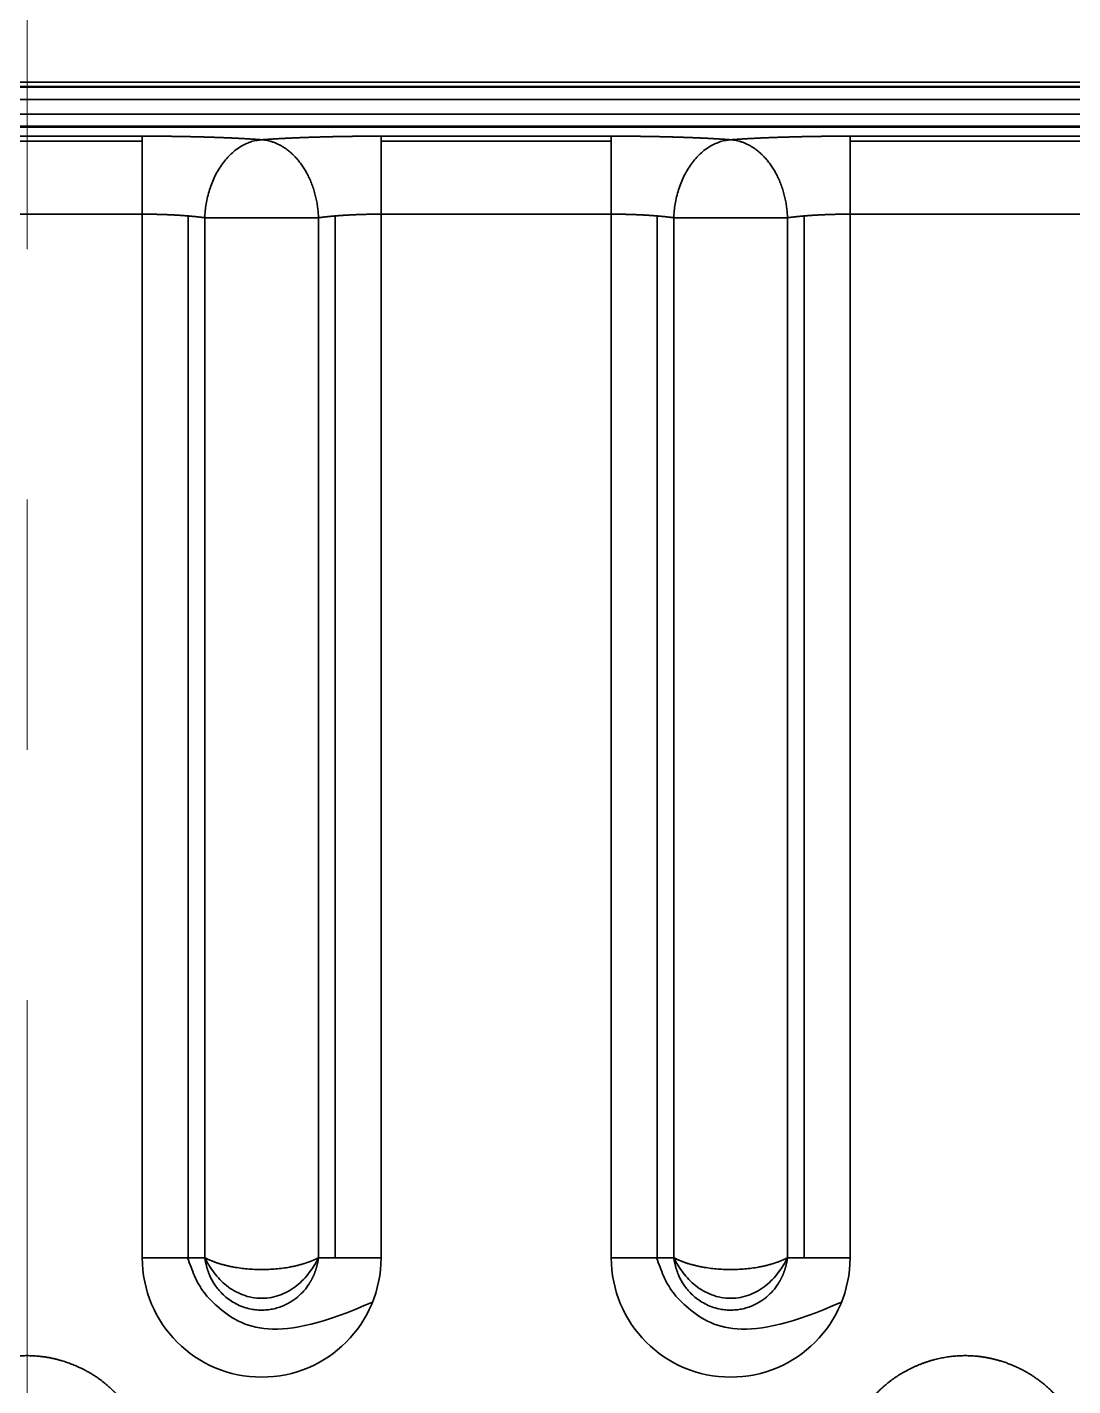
# Model space of a CAD drawing. Header units: millimetres. Extents: x -467 to 269, y 332 to 784.
# Drawn here: x -231.7 to -191.4, y 497.5 to 549.9 of the extents above; entities that cross this region are included whole.
import ezdxf

# ---------------------------------------------------------------- set-up
doc = ezdxf.new("R2010")
doc.units = ezdxf.units.MM
doc.linetypes.add('CENTER', pattern=[50.8, 31.75, -6.35, 6.35, -6.35])
doc.layers.add('1', color=7, linetype='Continuous', true_color=0xffffff)
doc.layers.add('10', color=7, linetype='Continuous', true_color=0xffffff)

msp = doc.modelspace()

# ---------------------------------------------------------------- linework, layer by layer
at = {"layer": '1', "color": 1, "linetype": 'CENTER', "lineweight": 18, "ltscale": 1.52}
msp.add_line((-231.737, 386.87), (-231.737, 766.87), dxfattribs=at)
at = {"layer": '10', "color": 7, "linetype": 'Continuous', "lineweight": 35}
for p, q in [((-306.107, 547.743), (-157.367, 547.743)), ((-157.367, 547.569), (-306.107, 547.569)), ((-157.367, 547.544), (-306.107, 547.544)), ((-306.107, 547.067), (-157.367, 547.067)), ((-157.367, 546.505), (-306.107, 546.505)), ((-306.107, 546.037), (-157.367, 546.037)), ((-306.107, 546.004), (-157.367, 546.004)), ((-227.298, 545.656), (-236.176, 545.656)), ((-236.176, 545.46), (-227.298, 545.46)), ((-209.208, 545.656), (-218.086, 545.656)), ((-218.086, 545.46), (-209.208, 545.46)), ((-191.118, 545.656), (-199.996, 545.656)), ((-199.996, 545.46), (-191.118, 545.46)), ((-227.298, 542.649), (-236.176, 542.649)), ((-227.298, 542.649), (-227.298, 502.413)), ((-225.527, 502.413), (-225.527, 542.58)), ((-224.885, 502.413), (-224.885, 542.51)), ((-220.499, 542.51), (-224.885, 542.51)), ((-220.499, 502.413), (-220.499, 542.51)), ((-219.858, 542.58), (-219.858, 502.413)), ((-218.086, 502.413), (-218.086, 542.649)), ((-209.208, 542.649), (-218.086, 542.649)), ((-209.208, 542.649), (-209.208, 502.413)), ((-207.437, 502.413), (-207.437, 542.58)), ((-206.795, 502.413), (-206.795, 542.51)), ((-202.409, 542.51), (-206.795, 542.51)), ((-202.409, 502.413), (-202.409, 542.51)), ((-201.768, 542.58), (-201.768, 502.413)), ((-199.996, 502.413), (-199.996, 542.649)), ((-191.118, 542.649), (-199.996, 542.649)), ((-227.298, 502.413), (-224.885, 502.413)), ((-218.086, 502.413), (-220.499, 502.413)), ((-209.208, 502.413), (-206.795, 502.413)), ((-199.996, 502.413), (-202.409, 502.413))]:
    msp.add_line(p, q, dxfattribs=at)
for centre in [(-222.692, 502.413), (-204.602, 502.413)]:
    msp.add_arc(centre, 4.606, 180, 360, dxfattribs=at)
for points, degree, knots in [([(-222.692, 545.518), (-222.703, 545.518), (-222.724, 545.52), (-222.755, 545.522), (-222.787, 545.524), (-222.819, 545.527), (-222.852, 545.529), (-222.884, 545.531), (-222.917, 545.533), (-222.95, 545.536), (-222.983, 545.538), (-223.016, 545.54), (-223.05, 545.542), (-223.084, 545.544), (-223.117, 545.546), (-223.151, 545.548), (-223.186, 545.55), (-223.22, 545.552), (-223.255, 545.554), (-223.289, 545.556), (-223.324, 545.558), (-223.36, 545.56), (-223.395, 545.562), (-223.43, 545.564), (-223.466, 545.566), (-223.502, 545.568), (-223.537, 545.57), (-223.574, 545.572), (-223.61, 545.574), (-223.646, 545.575), (-223.683, 545.577), (-223.719, 545.579), (-223.756, 545.581), (-223.793, 545.582), (-223.83, 545.584), (-223.867, 545.586), (-223.905, 545.588), (-223.942, 545.589), (-223.98, 545.591), (-224.018, 545.592), (-224.056, 545.594), (-224.094, 545.596), (-224.132, 545.597), (-224.17, 545.599), (-224.208, 545.6), (-224.247, 545.602), (-224.285, 545.603), (-224.324, 545.605), (-224.363, 545.606), (-224.402, 545.607), (-224.441, 545.609), (-224.48, 545.61), (-224.519, 545.612), (-224.558, 545.613), (-224.598, 545.614), (-224.637, 545.616), (-224.677, 545.617), (-224.716, 545.618), (-224.756, 545.619), (-224.796, 545.62), (-224.836, 545.622), (-224.876, 545.623), (-224.916, 545.624), (-224.956, 545.625), (-224.996, 545.626), (-225.037, 545.627), (-225.077, 545.628), (-225.117, 545.629), (-225.158, 545.63), (-225.198, 545.631), (-225.239, 545.632), (-225.28, 545.633), (-225.32, 545.634), (-225.361, 545.635), (-225.402, 545.636), (-225.443, 545.637), (-225.484, 545.638), (-225.524, 545.639), (-225.565, 545.64), (-225.606, 545.64), (-225.648, 545.641), (-225.689, 545.642), (-225.73, 545.643), (-225.771, 545.644), (-225.812, 545.644), (-225.853, 545.645), (-225.895, 545.646), (-225.936, 545.646), (-225.977, 545.647), (-226.018, 545.647), (-226.06, 545.648), (-226.101, 545.649), (-226.142, 545.649), (-226.184, 545.65), (-226.225, 545.65), (-226.266, 545.651), (-226.308, 545.651), (-226.349, 545.652), (-226.391, 545.652), (-226.432, 545.652), (-226.473, 545.653), (-226.515, 545.653), (-226.556, 545.654), (-226.598, 545.654), (-226.639, 545.654), (-226.68, 545.654), (-226.722, 545.655), (-226.763, 545.655), (-226.804, 545.655), (-226.846, 545.655), (-226.887, 545.656), (-226.928, 545.656), (-226.969, 545.656), (-227.011, 545.656), (-227.052, 545.656), (-227.093, 545.656), (-227.134, 545.656), (-227.175, 545.656), (-227.216, 545.656), (-227.257, 545.656), (-227.285, 545.656), (-227.298, 545.656)], 3, [0, 0, 0, 0, 0.008875, 0.017742, 0.026601, 0.035453, 0.044296, 0.053131, 0.061958, 0.070777, 0.079588, 0.088391, 0.097185, 0.105972, 0.114751, 0.123521, 0.132284, 0.141038, 0.149785, 0.158523, 0.167253, 0.175976, 0.18469, 0.193396, 0.202094, 0.210784, 0.219466, 0.22814, 0.236806, 0.245464, 0.254115, 0.262757, 0.271391, 0.280017, 0.288636, 0.297246, 0.305848, 0.314443, 0.323029, 0.331607, 0.340178, 0.34874, 0.357294, 0.365841, 0.374379, 0.382909, 0.391431, 0.399945, 0.408451, 0.416949, 0.425439, 0.433921, 0.442395, 0.45086, 0.459318, 0.467767, 0.476209, 0.484642, 0.493067, 0.501484, 0.509893, 0.518294, 0.526687, 0.535072, 0.543448, 0.551817, 0.560178, 0.56853, 0.576875, 0.585212, 0.59354, 0.601861, 0.610173, 0.618478, 0.626775, 0.635064, 0.643345, 0.651618, 0.659883, 0.66814, 0.676389, 0.68463, 0.692864, 0.70109, 0.709307, 0.717517, 0.72572, 0.733914, 0.7421, 0.750279, 0.75845, 0.766613, 0.774768, 0.782916, 0.791056, 0.799188, 0.807312, 0.815429, 0.823538, 0.831639, 0.839732, 0.847818, 0.855897, 0.863968, 0.872031, 0.880086, 0.888135, 0.896175, 0.904208, 0.912234, 0.920252, 0.928262, 0.936264, 0.944259, 0.952246, 0.960225, 0.968196, 0.976159, 0.984114, 0.992061, 1, 1, 1, 1]), ([(-224.885, 542.51), (-224.882, 542.596), (-224.877, 542.685), (-224.859, 542.863), (-224.847, 542.953), (-224.817, 543.134), (-224.799, 543.225), (-224.755, 543.408), (-224.731, 543.499), (-224.674, 543.679), (-224.642, 543.768), (-224.572, 543.944), (-224.534, 544.03), (-224.451, 544.199), (-224.406, 544.28), (-224.311, 544.439), (-224.26, 544.515), (-224.154, 544.66), (-224.099, 544.729), (-223.983, 544.86), (-223.924, 544.921), (-223.801, 545.035), (-223.738, 545.088), (-223.61, 545.184), (-223.545, 545.227), (-223.413, 545.305), (-223.347, 545.339), (-223.214, 545.399), (-223.147, 545.424), (-223.015, 545.465), (-222.949, 545.481), (-222.819, 545.505), (-222.755, 545.513), (-222.692, 545.518)], 3, [0, 0, 0, 0, 0.0625, 0.0625, 0.125, 0.125, 0.1875, 0.1875, 0.25, 0.25, 0.3125, 0.3125, 0.375, 0.375, 0.4375, 0.4375, 0.5, 0.5, 0.5625, 0.5625, 0.625, 0.625, 0.6875, 0.6875, 0.75, 0.75, 0.8125, 0.8125, 0.875, 0.875, 0.9375, 0.9375, 1, 1, 1, 1]), ([(-218.086, 545.656), (-218.11, 545.656), (-218.158, 545.656), (-218.229, 545.656), (-218.301, 545.656), (-218.374, 545.656), (-218.446, 545.656), (-218.518, 545.655), (-218.59, 545.655), (-218.663, 545.655), (-218.735, 545.654), (-218.808, 545.654), (-218.88, 545.653), (-218.953, 545.652), (-219.025, 545.652), (-219.098, 545.651), (-219.17, 545.65), (-219.243, 545.649), (-219.315, 545.648), (-219.388, 545.647), (-219.46, 545.646), (-219.532, 545.645), (-219.605, 545.644), (-219.677, 545.642), (-219.749, 545.641), (-219.821, 545.64), (-219.893, 545.638), (-219.964, 545.637), (-220.036, 545.635), (-220.107, 545.633), (-220.179, 545.632), (-220.25, 545.63), (-220.321, 545.628), (-220.392, 545.626), (-220.462, 545.624), (-220.532, 545.622), (-220.589, 545.62), (-220.631, 545.619), (-220.66, 545.618), (-220.689, 545.617), (-220.718, 545.616), (-220.747, 545.615), (-220.776, 545.615), (-220.805, 545.614), (-220.834, 545.613), (-220.863, 545.612), (-220.891, 545.611), (-220.92, 545.61), (-220.949, 545.609), (-220.978, 545.608), (-221.007, 545.607), (-221.036, 545.605), (-221.065, 545.604), (-221.093, 545.603), (-221.122, 545.602), (-221.151, 545.601), (-221.18, 545.6), (-221.209, 545.599), (-221.237, 545.598), (-221.266, 545.597), (-221.295, 545.595), (-221.323, 545.594), (-221.352, 545.593), (-221.381, 545.592), (-221.409, 545.591), (-221.438, 545.589), (-221.466, 545.588), (-221.495, 545.587), (-221.523, 545.586), (-221.552, 545.584), (-221.58, 545.583), (-221.608, 545.582), (-221.637, 545.58), (-221.665, 545.579), (-221.693, 545.578), (-221.721, 545.576), (-221.75, 545.575), (-221.778, 545.573), (-221.806, 545.572), (-221.834, 545.571), (-221.862, 545.569), (-221.889, 545.568), (-221.917, 545.566), (-221.945, 545.565), (-221.973, 545.563), (-222, 545.562), (-222.028, 545.56), (-222.055, 545.559), (-222.083, 545.557), (-222.11, 545.556), (-222.138, 545.554), (-222.165, 545.552), (-222.192, 545.551), (-222.219, 545.549), (-222.246, 545.548), (-222.273, 545.546), (-222.3, 545.544), (-222.327, 545.543), (-222.353, 545.541), (-222.38, 545.539), (-222.406, 545.537), (-222.433, 545.536), (-222.459, 545.534), (-222.486, 545.532), (-222.512, 545.53), (-222.538, 545.529), (-222.564, 545.527), (-222.59, 545.525), (-222.615, 545.523), (-222.641, 545.521), (-222.667, 545.519), (-222.684, 545.518), (-222.692, 545.518)], 3, [0, 0, 0, 0, 0.0139, 0.027826, 0.041777, 0.055753, 0.069755, 0.083781, 0.097833, 0.111908, 0.126009, 0.140134, 0.154284, 0.168459, 0.18266, 0.196885, 0.211136, 0.225412, 0.239714, 0.254041, 0.268394, 0.282773, 0.297177, 0.311607, 0.326063, 0.340545, 0.355053, 0.369587, 0.384147, 0.398733, 0.413345, 0.427984, 0.44265, 0.457341, 0.47206, 0.486804, 0.501575, 0.507684, 0.513808, 0.519946, 0.526099, 0.532266, 0.538448, 0.544644, 0.550855, 0.55708, 0.56332, 0.569575, 0.575844, 0.582127, 0.588426, 0.594738, 0.601065, 0.607407, 0.613763, 0.620134, 0.626519, 0.632918, 0.639333, 0.645761, 0.652204, 0.658662, 0.665134, 0.67162, 0.678121, 0.684637, 0.691167, 0.697711, 0.70427, 0.710843, 0.717431, 0.724033, 0.730649, 0.73728, 0.743926, 0.750586, 0.75726, 0.763949, 0.770653, 0.777371, 0.784103, 0.79085, 0.797611, 0.804387, 0.811178, 0.817983, 0.824802, 0.831636, 0.838485, 0.845348, 0.852225, 0.859117, 0.866024, 0.872945, 0.87988, 0.88683, 0.893795, 0.900774, 0.907767, 0.914775, 0.921798, 0.928835, 0.935886, 0.942952, 0.950032, 0.957127, 0.964237, 0.97136, 0.978499, 0.985651, 0.992818, 1, 1, 1, 1]), ([(-218.086, 545.656), (-218.086, 545.643), (-218.086, 545.612), (-218.086, 545.516), (-218.086, 545.451), (-218.086, 545.289), (-218.086, 545.192), (-218.086, 544.969), (-218.086, 544.843), (-218.086, 544.567), (-218.086, 544.417), (-218.086, 544.098), (-218.086, 543.929), (-218.086, 543.578), (-218.086, 543.396), (-218.086, 543.026), (-218.086, 542.837), (-218.086, 542.649)], 3, [0, 0, 0, 0, 0.125, 0.125, 0.25, 0.25, 0.375, 0.375, 0.5, 0.5, 0.625, 0.625, 0.75, 0.75, 0.875, 0.875, 1, 1, 1, 1]), ([(-204.602, 545.518), (-204.613, 545.518), (-204.634, 545.52), (-204.665, 545.522), (-204.697, 545.524), (-204.729, 545.527), (-204.762, 545.529), (-204.794, 545.531), (-204.827, 545.533), (-204.86, 545.536), (-204.893, 545.538), (-204.926, 545.54), (-204.96, 545.542), (-204.994, 545.544), (-205.027, 545.546), (-205.061, 545.548), (-205.096, 545.55), (-205.13, 545.552), (-205.165, 545.554), (-205.199, 545.556), (-205.234, 545.558), (-205.27, 545.56), (-205.305, 545.562), (-205.34, 545.564), (-205.376, 545.566), (-205.412, 545.568), (-205.447, 545.57), (-205.484, 545.572), (-205.52, 545.574), (-205.556, 545.575), (-205.593, 545.577), (-205.629, 545.579), (-205.666, 545.581), (-205.703, 545.582), (-205.74, 545.584), (-205.777, 545.586), (-205.815, 545.588), (-205.852, 545.589), (-205.89, 545.591), (-205.928, 545.592), (-205.966, 545.594), (-206.004, 545.596), (-206.042, 545.597), (-206.08, 545.599), (-206.118, 545.6), (-206.157, 545.602), (-206.195, 545.603), (-206.234, 545.605), (-206.273, 545.606), (-206.312, 545.607), (-206.351, 545.609), (-206.39, 545.61), (-206.429, 545.612), (-206.468, 545.613), (-206.508, 545.614), (-206.547, 545.616), (-206.587, 545.617), (-206.626, 545.618), (-206.666, 545.619), (-206.706, 545.62), (-206.746, 545.622), (-206.786, 545.623), (-206.826, 545.624), (-206.866, 545.625), (-206.906, 545.626), (-206.947, 545.627), (-206.987, 545.628), (-207.027, 545.629), (-207.068, 545.63), (-207.108, 545.631), (-207.149, 545.632), (-207.19, 545.633), (-207.23, 545.634), (-207.271, 545.635), (-207.312, 545.636), (-207.353, 545.637), (-207.394, 545.638), (-207.434, 545.639), (-207.475, 545.64), (-207.516, 545.64), (-207.558, 545.641), (-207.599, 545.642), (-207.64, 545.643), (-207.681, 545.644), (-207.722, 545.644), (-207.763, 545.645), (-207.805, 545.646), (-207.846, 545.646), (-207.887, 545.647), (-207.928, 545.647), (-207.97, 545.648), (-208.011, 545.649), (-208.052, 545.649), (-208.094, 545.65), (-208.135, 545.65), (-208.176, 545.651), (-208.218, 545.651), (-208.259, 545.652), (-208.301, 545.652), (-208.342, 545.652), (-208.383, 545.653), (-208.425, 545.653), (-208.466, 545.654), (-208.508, 545.654), (-208.549, 545.654), (-208.59, 545.654), (-208.632, 545.655), (-208.673, 545.655), (-208.714, 545.655), (-208.756, 545.655), (-208.797, 545.656), (-208.838, 545.656), (-208.879, 545.656), (-208.921, 545.656), (-208.962, 545.656), (-209.003, 545.656), (-209.044, 545.656), (-209.085, 545.656), (-209.126, 545.656), (-209.167, 545.656), (-209.195, 545.656), (-209.208, 545.656)], 3, [0, 0, 0, 0, 0.008875, 0.017742, 0.026601, 0.035453, 0.044296, 0.053131, 0.061958, 0.070777, 0.079588, 0.088391, 0.097185, 0.105972, 0.114751, 0.123521, 0.132284, 0.141038, 0.149785, 0.158523, 0.167253, 0.175976, 0.18469, 0.193396, 0.202094, 0.210784, 0.219466, 0.22814, 0.236806, 0.245464, 0.254115, 0.262757, 0.271391, 0.280017, 0.288636, 0.297246, 0.305848, 0.314443, 0.323029, 0.331607, 0.340178, 0.34874, 0.357294, 0.365841, 0.374379, 0.382909, 0.391431, 0.399945, 0.408451, 0.416949, 0.425439, 0.433921, 0.442395, 0.45086, 0.459318, 0.467767, 0.476209, 0.484642, 0.493067, 0.501484, 0.509893, 0.518294, 0.526687, 0.535072, 0.543448, 0.551817, 0.560178, 0.56853, 0.576875, 0.585212, 0.59354, 0.601861, 0.610173, 0.618478, 0.626775, 0.635064, 0.643345, 0.651618, 0.659883, 0.66814, 0.676389, 0.68463, 0.692864, 0.70109, 0.709307, 0.717517, 0.72572, 0.733914, 0.7421, 0.750279, 0.75845, 0.766613, 0.774768, 0.782916, 0.791056, 0.799188, 0.807312, 0.815429, 0.823538, 0.831639, 0.839732, 0.847818, 0.855897, 0.863968, 0.872031, 0.880086, 0.888135, 0.896175, 0.904208, 0.912234, 0.920252, 0.928262, 0.936264, 0.944259, 0.952246, 0.960225, 0.968196, 0.976159, 0.984114, 0.992061, 1, 1, 1, 1]), ([(-206.795, 542.51), (-206.792, 542.596), (-206.787, 542.685), (-206.769, 542.863), (-206.757, 542.953), (-206.727, 543.134), (-206.709, 543.225), (-206.665, 543.408), (-206.641, 543.499), (-206.584, 543.679), (-206.552, 543.768), (-206.482, 543.944), (-206.444, 544.03), (-206.361, 544.199), (-206.316, 544.28), (-206.221, 544.439), (-206.17, 544.515), (-206.064, 544.66), (-206.009, 544.729), (-205.893, 544.86), (-205.834, 544.921), (-205.711, 545.035), (-205.648, 545.088), (-205.52, 545.184), (-205.455, 545.227), (-205.323, 545.305), (-205.257, 545.339), (-205.124, 545.399), (-205.057, 545.424), (-204.925, 545.465), (-204.859, 545.481), (-204.729, 545.505), (-204.665, 545.513), (-204.602, 545.518)], 3, [0, 0, 0, 0, 0.0625, 0.0625, 0.125, 0.125, 0.1875, 0.1875, 0.25, 0.25, 0.3125, 0.3125, 0.375, 0.375, 0.4375, 0.4375, 0.5, 0.5, 0.5625, 0.5625, 0.625, 0.625, 0.6875, 0.6875, 0.75, 0.75, 0.8125, 0.8125, 0.875, 0.875, 0.9375, 0.9375, 1, 1, 1, 1]), ([(-199.996, 545.656), (-200.02, 545.656), (-200.068, 545.656), (-200.139, 545.656), (-200.211, 545.656), (-200.284, 545.656), (-200.356, 545.656), (-200.428, 545.655), (-200.5, 545.655), (-200.573, 545.655), (-200.645, 545.654), (-200.718, 545.654), (-200.79, 545.653), (-200.863, 545.652), (-200.935, 545.652), (-201.008, 545.651), (-201.08, 545.65), (-201.153, 545.649), (-201.225, 545.648), (-201.298, 545.647), (-201.37, 545.646), (-201.442, 545.645), (-201.515, 545.644), (-201.587, 545.642), (-201.659, 545.641), (-201.731, 545.64), (-201.803, 545.638), (-201.874, 545.637), (-201.946, 545.635), (-202.017, 545.633), (-202.089, 545.632), (-202.16, 545.63), (-202.231, 545.628), (-202.302, 545.626), (-202.372, 545.624), (-202.442, 545.622), (-202.499, 545.62), (-202.541, 545.619), (-202.57, 545.618), (-202.599, 545.617), (-202.628, 545.616), (-202.657, 545.615), (-202.686, 545.615), (-202.715, 545.614), (-202.744, 545.613), (-202.773, 545.612), (-202.801, 545.611), (-202.83, 545.61), (-202.859, 545.609), (-202.888, 545.608), (-202.917, 545.607), (-202.946, 545.605), (-202.975, 545.604), (-203.003, 545.603), (-203.032, 545.602), (-203.061, 545.601), (-203.09, 545.6), (-203.119, 545.599), (-203.147, 545.598), (-203.176, 545.597), (-203.205, 545.595), (-203.233, 545.594), (-203.262, 545.593), (-203.291, 545.592), (-203.319, 545.591), (-203.348, 545.589), (-203.376, 545.588), (-203.405, 545.587), (-203.433, 545.586), (-203.462, 545.584), (-203.49, 545.583), (-203.518, 545.582), (-203.547, 545.58), (-203.575, 545.579), (-203.603, 545.578), (-203.631, 545.576), (-203.66, 545.575), (-203.688, 545.573), (-203.716, 545.572), (-203.744, 545.571), (-203.772, 545.569), (-203.799, 545.568), (-203.827, 545.566), (-203.855, 545.565), (-203.883, 545.563), (-203.91, 545.562), (-203.938, 545.56), (-203.965, 545.559), (-203.993, 545.557), (-204.02, 545.556), (-204.048, 545.554), (-204.075, 545.552), (-204.102, 545.551), (-204.129, 545.549), (-204.156, 545.548), (-204.183, 545.546), (-204.21, 545.544), (-204.237, 545.543), (-204.263, 545.541), (-204.29, 545.539), (-204.316, 545.537), (-204.343, 545.536), (-204.369, 545.534), (-204.396, 545.532), (-204.422, 545.53), (-204.448, 545.529), (-204.474, 545.527), (-204.5, 545.525), (-204.525, 545.523), (-204.551, 545.521), (-204.577, 545.519), (-204.594, 545.518), (-204.602, 545.518)], 3, [0, 0, 0, 0, 0.0139, 0.027826, 0.041777, 0.055753, 0.069755, 0.083781, 0.097833, 0.111908, 0.126009, 0.140134, 0.154284, 0.168459, 0.18266, 0.196885, 0.211136, 0.225412, 0.239714, 0.254041, 0.268394, 0.282773, 0.297177, 0.311607, 0.326063, 0.340545, 0.355053, 0.369587, 0.384147, 0.398733, 0.413345, 0.427984, 0.44265, 0.457341, 0.47206, 0.486804, 0.501575, 0.507684, 0.513808, 0.519946, 0.526099, 0.532266, 0.538448, 0.544644, 0.550855, 0.55708, 0.56332, 0.569575, 0.575844, 0.582127, 0.588426, 0.594738, 0.601065, 0.607407, 0.613763, 0.620134, 0.626519, 0.632918, 0.639333, 0.645761, 0.652204, 0.658662, 0.665134, 0.67162, 0.678121, 0.684637, 0.691167, 0.697711, 0.70427, 0.710843, 0.717431, 0.724033, 0.730649, 0.73728, 0.743926, 0.750586, 0.75726, 0.763949, 0.770653, 0.777371, 0.784103, 0.79085, 0.797611, 0.804387, 0.811178, 0.817983, 0.824802, 0.831636, 0.838485, 0.845348, 0.852225, 0.859117, 0.866024, 0.872945, 0.87988, 0.88683, 0.893795, 0.900774, 0.907767, 0.914775, 0.921798, 0.928835, 0.935886, 0.942952, 0.950032, 0.957127, 0.964237, 0.97136, 0.978499, 0.985651, 0.992818, 1, 1, 1, 1]), ([(-199.996, 545.656), (-199.996, 545.643), (-199.996, 545.612), (-199.996, 545.516), (-199.996, 545.451), (-199.996, 545.289), (-199.996, 545.192), (-199.996, 544.969), (-199.996, 544.843), (-199.996, 544.567), (-199.996, 544.417), (-199.996, 544.098), (-199.996, 543.929), (-199.996, 543.578), (-199.996, 543.396), (-199.996, 543.026), (-199.996, 542.837), (-199.996, 542.649)], 3, [0, 0, 0, 0, 0.125, 0.125, 0.25, 0.25, 0.375, 0.375, 0.5, 0.5, 0.625, 0.625, 0.75, 0.75, 0.875, 0.875, 1, 1, 1, 1]), ([(-224.885, 542.51), (-224.892, 542.511), (-224.904, 542.512), (-224.922, 542.515), (-224.941, 542.518), (-224.96, 542.52), (-224.978, 542.523), (-224.997, 542.525), (-225.016, 542.527), (-225.036, 542.53), (-225.055, 542.532), (-225.074, 542.535), (-225.094, 542.537), (-225.113, 542.539), (-225.133, 542.541), (-225.153, 542.544), (-225.173, 542.546), (-225.193, 542.548), (-225.213, 542.55), (-225.233, 542.553), (-225.253, 542.555), (-225.274, 542.557), (-225.294, 542.559), (-225.315, 542.561), (-225.335, 542.563), (-225.356, 542.565), (-225.377, 542.567), (-225.398, 542.569), (-225.419, 542.571), (-225.44, 542.573), (-225.461, 542.575), (-225.482, 542.577), (-225.503, 542.578), (-225.524, 542.58), (-225.546, 542.582), (-225.567, 542.584), (-225.589, 542.585), (-225.61, 542.587), (-225.632, 542.589), (-225.653, 542.591), (-225.675, 542.592), (-225.697, 542.594), (-225.719, 542.595), (-225.74, 542.597), (-225.762, 542.599), (-225.784, 542.6), (-225.806, 542.602), (-225.828, 542.603), (-225.85, 542.604), (-225.872, 542.606), (-225.895, 542.607), (-225.917, 542.609), (-225.939, 542.61), (-225.961, 542.611), (-225.994, 542.613), (-226.038, 542.616), (-226.093, 542.619), (-226.149, 542.621), (-226.205, 542.624), (-226.261, 542.627), (-226.317, 542.629), (-226.374, 542.631), (-226.431, 542.633), (-226.488, 542.635), (-226.545, 542.637), (-226.603, 542.639), (-226.66, 542.641), (-226.718, 542.642), (-226.776, 542.643), (-226.834, 542.644), (-226.892, 542.646), (-226.95, 542.646), (-227.008, 542.647), (-227.066, 542.648), (-227.124, 542.648), (-227.182, 542.649), (-227.24, 542.649), (-227.279, 542.649), (-227.298, 542.649)], 3, [0, 0, 0, 0, 0.009895, 0.019772, 0.029631, 0.039473, 0.049298, 0.059104, 0.068893, 0.078665, 0.088419, 0.098155, 0.107874, 0.117575, 0.127258, 0.136924, 0.146573, 0.156203, 0.165817, 0.175412, 0.184991, 0.194551, 0.204094, 0.21362, 0.223128, 0.232619, 0.242092, 0.251547, 0.260986, 0.270406, 0.279809, 0.289195, 0.298563, 0.307914, 0.317248, 0.326563, 0.335862, 0.345143, 0.354407, 0.363653, 0.372882, 0.382093, 0.391287, 0.400464, 0.409623, 0.418765, 0.427889, 0.436996, 0.446086, 0.455159, 0.464214, 0.473251, 0.482272, 0.491275, 0.500261, 0.5223, 0.544311, 0.566292, 0.588245, 0.610169, 0.632064, 0.65393, 0.675768, 0.697578, 0.719359, 0.741112, 0.762837, 0.784535, 0.806204, 0.827846, 0.849461, 0.871048, 0.892607, 0.91414, 0.935645, 0.957124, 0.978575, 1, 1, 1, 1]), ([(-218.086, 542.649), (-218.096, 542.649), (-218.115, 542.649), (-218.144, 542.649), (-218.173, 542.649), (-218.202, 542.649), (-218.231, 542.648), (-218.26, 542.648), (-218.289, 542.648), (-218.318, 542.648), (-218.347, 542.647), (-218.376, 542.647), (-218.405, 542.647), (-218.434, 542.646), (-218.463, 542.646), (-218.492, 542.646), (-218.521, 542.645), (-218.55, 542.644), (-218.579, 542.644), (-218.608, 542.643), (-218.637, 542.643), (-218.666, 542.642), (-218.695, 542.641), (-218.723, 542.641), (-218.752, 542.64), (-218.781, 542.639), (-218.81, 542.638), (-218.838, 542.637), (-218.867, 542.636), (-218.896, 542.635), (-218.924, 542.634), (-218.953, 542.633), (-218.981, 542.632), (-219.01, 542.631), (-219.038, 542.63), (-219.066, 542.629), (-219.095, 542.628), (-219.123, 542.627), (-219.151, 542.625), (-219.179, 542.624), (-219.207, 542.623), (-219.235, 542.621), (-219.263, 542.62), (-219.29, 542.619), (-219.318, 542.617), (-219.345, 542.616), (-219.373, 542.614), (-219.406, 542.612), (-219.446, 542.61), (-219.491, 542.607), (-219.536, 542.604), (-219.581, 542.601), (-219.626, 542.598), (-219.67, 542.595), (-219.715, 542.592), (-219.759, 542.588), (-219.803, 542.585), (-219.846, 542.581), (-219.89, 542.578), (-219.933, 542.574), (-219.976, 542.57), (-220.018, 542.566), (-220.061, 542.562), (-220.102, 542.558), (-220.144, 542.553), (-220.185, 542.549), (-220.226, 542.544), (-220.266, 542.54), (-220.306, 542.535), (-220.346, 542.53), (-220.385, 542.525), (-220.423, 542.52), (-220.461, 542.515), (-220.486, 542.512), (-220.499, 542.51)], 3, [0, 0, 0, 0, 0.010703, 0.021413, 0.03213, 0.042854, 0.053584, 0.064321, 0.075066, 0.085817, 0.096575, 0.10734, 0.118113, 0.128892, 0.139678, 0.150471, 0.161271, 0.172078, 0.182892, 0.193713, 0.204542, 0.215377, 0.22622, 0.23707, 0.247926, 0.25879, 0.269661, 0.28054, 0.291425, 0.302318, 0.313218, 0.324125, 0.33504, 0.345961, 0.35689, 0.367827, 0.37877, 0.389721, 0.40068, 0.411645, 0.422618, 0.433599, 0.444586, 0.455582, 0.466584, 0.477594, 0.488612, 0.499637, 0.517976, 0.536388, 0.554872, 0.573427, 0.592055, 0.610755, 0.629527, 0.648372, 0.667288, 0.686278, 0.70534, 0.724474, 0.743681, 0.76296, 0.782313, 0.801737, 0.821235, 0.840806, 0.860449, 0.880166, 0.899955, 0.919818, 0.939754, 0.959763, 0.979845, 1, 1, 1, 1]), ([(-206.795, 542.51), (-206.802, 542.511), (-206.814, 542.512), (-206.832, 542.515), (-206.851, 542.518), (-206.87, 542.52), (-206.888, 542.523), (-206.907, 542.525), (-206.926, 542.527), (-206.946, 542.53), (-206.965, 542.532), (-206.984, 542.535), (-207.004, 542.537), (-207.023, 542.539), (-207.043, 542.541), (-207.063, 542.544), (-207.083, 542.546), (-207.103, 542.548), (-207.123, 542.55), (-207.143, 542.553), (-207.163, 542.555), (-207.184, 542.557), (-207.204, 542.559), (-207.225, 542.561), (-207.245, 542.563), (-207.266, 542.565), (-207.287, 542.567), (-207.308, 542.569), (-207.329, 542.571), (-207.35, 542.573), (-207.371, 542.575), (-207.392, 542.577), (-207.413, 542.578), (-207.434, 542.58), (-207.456, 542.582), (-207.477, 542.584), (-207.499, 542.585), (-207.52, 542.587), (-207.542, 542.589), (-207.563, 542.591), (-207.585, 542.592), (-207.607, 542.594), (-207.629, 542.595), (-207.65, 542.597), (-207.672, 542.599), (-207.694, 542.6), (-207.716, 542.602), (-207.738, 542.603), (-207.76, 542.604), (-207.782, 542.606), (-207.805, 542.607), (-207.827, 542.609), (-207.849, 542.61), (-207.871, 542.611), (-207.904, 542.613), (-207.948, 542.616), (-208.003, 542.619), (-208.059, 542.621), (-208.115, 542.624), (-208.171, 542.627), (-208.227, 542.629), (-208.284, 542.631), (-208.341, 542.633), (-208.398, 542.635), (-208.455, 542.637), (-208.513, 542.639), (-208.57, 542.641), (-208.628, 542.642), (-208.686, 542.643), (-208.744, 542.644), (-208.802, 542.646), (-208.86, 542.646), (-208.918, 542.647), (-208.976, 542.648), (-209.034, 542.648), (-209.092, 542.649), (-209.15, 542.649), (-209.189, 542.649), (-209.208, 542.649)], 3, [0, 0, 0, 0, 0.009895, 0.019772, 0.029631, 0.039473, 0.049298, 0.059104, 0.068893, 0.078665, 0.088419, 0.098155, 0.107874, 0.117575, 0.127258, 0.136924, 0.146573, 0.156203, 0.165817, 0.175412, 0.184991, 0.194551, 0.204094, 0.21362, 0.223128, 0.232619, 0.242092, 0.251547, 0.260986, 0.270406, 0.279809, 0.289195, 0.298563, 0.307914, 0.317248, 0.326563, 0.335862, 0.345143, 0.354407, 0.363653, 0.372882, 0.382093, 0.391287, 0.400464, 0.409623, 0.418765, 0.427889, 0.436996, 0.446086, 0.455159, 0.464214, 0.473251, 0.482272, 0.491275, 0.500261, 0.5223, 0.544311, 0.566292, 0.588245, 0.610169, 0.632064, 0.65393, 0.675768, 0.697578, 0.719359, 0.741112, 0.762837, 0.784535, 0.806204, 0.827846, 0.849461, 0.871048, 0.892607, 0.91414, 0.935645, 0.957124, 0.978575, 1, 1, 1, 1]), ([(-199.996, 542.649), (-200.006, 542.649), (-200.025, 542.649), (-200.054, 542.649), (-200.083, 542.649), (-200.112, 542.649), (-200.141, 542.648), (-200.17, 542.648), (-200.199, 542.648), (-200.228, 542.648), (-200.257, 542.647), (-200.286, 542.647), (-200.315, 542.647), (-200.344, 542.646), (-200.373, 542.646), (-200.402, 542.646), (-200.431, 542.645), (-200.46, 542.644), (-200.489, 542.644), (-200.518, 542.643), (-200.547, 542.643), (-200.576, 542.642), (-200.605, 542.641), (-200.633, 542.641), (-200.662, 542.64), (-200.691, 542.639), (-200.72, 542.638), (-200.748, 542.637), (-200.777, 542.636), (-200.806, 542.635), (-200.834, 542.634), (-200.863, 542.633), (-200.891, 542.632), (-200.92, 542.631), (-200.948, 542.63), (-200.976, 542.629), (-201.005, 542.628), (-201.033, 542.627), (-201.061, 542.625), (-201.089, 542.624), (-201.117, 542.623), (-201.145, 542.621), (-201.173, 542.62), (-201.2, 542.619), (-201.228, 542.617), (-201.255, 542.616), (-201.283, 542.614), (-201.316, 542.612), (-201.356, 542.61), (-201.401, 542.607), (-201.446, 542.604), (-201.491, 542.601), (-201.536, 542.598), (-201.58, 542.595), (-201.625, 542.592), (-201.669, 542.588), (-201.713, 542.585), (-201.756, 542.581), (-201.8, 542.578), (-201.843, 542.574), (-201.886, 542.57), (-201.928, 542.566), (-201.971, 542.562), (-202.012, 542.558), (-202.054, 542.553), (-202.095, 542.549), (-202.136, 542.544), (-202.176, 542.54), (-202.216, 542.535), (-202.256, 542.53), (-202.295, 542.525), (-202.333, 542.52), (-202.371, 542.515), (-202.396, 542.512), (-202.409, 542.51)], 3, [0, 0, 0, 0, 0.010703, 0.021413, 0.03213, 0.042854, 0.053584, 0.064321, 0.075066, 0.085817, 0.096575, 0.10734, 0.118113, 0.128892, 0.139678, 0.150471, 0.161271, 0.172078, 0.182892, 0.193713, 0.204542, 0.215377, 0.22622, 0.23707, 0.247926, 0.25879, 0.269661, 0.28054, 0.291425, 0.302318, 0.313218, 0.324125, 0.33504, 0.345961, 0.35689, 0.367827, 0.37877, 0.389721, 0.40068, 0.411645, 0.422618, 0.433599, 0.444586, 0.455582, 0.466584, 0.477594, 0.488612, 0.499637, 0.517976, 0.536388, 0.554872, 0.573427, 0.592055, 0.610755, 0.629527, 0.648372, 0.667288, 0.686278, 0.70534, 0.724474, 0.743681, 0.76296, 0.782312, 0.801737, 0.821235, 0.840806, 0.860449, 0.880166, 0.899955, 0.919818, 0.939754, 0.959763, 0.979845, 1, 1, 1, 1]), ([(-218.415, 500.703), (-222.152, 499.027), (-223.417, 499.664), (-224.506, 500.63), (-224.596, 500.711), (-224.848, 500.971), (-224.994, 501.166), (-225.178, 501.487), (-225.232, 501.597), (-225.328, 501.821), (-225.371, 501.936), (-225.46, 502.171), (-225.505, 502.292), (-225.549, 502.413)], 3, [0, 0, 0, 0, 0.645316, 0.645316, 0.703893, 0.703893, 0.821047, 0.821047, 0.879624, 0.879624, 0.938201, 0.938201, 1, 1, 1, 1]), ([(-224.885, 502.413), (-224.874, 502.407), (-224.85, 502.394), (-224.814, 502.375), (-224.776, 502.356), (-224.737, 502.338), (-224.697, 502.32), (-224.655, 502.302), (-224.613, 502.285), (-224.569, 502.268), (-224.524, 502.251), (-224.478, 502.234), (-224.43, 502.218), (-224.381, 502.202), (-224.303, 502.177), (-224.194, 502.146), (-224.054, 502.11), (-223.914, 502.078), (-223.735, 502.042), (-223.514, 502.008), (-223.246, 501.978), (-222.973, 501.961), (-222.697, 501.955), (-222.421, 501.96), (-222.147, 501.978), (-221.878, 502.007), (-221.656, 502.041), (-221.476, 502.076), (-221.335, 502.108), (-221.194, 502.145), (-221.094, 502.174), (-221.031, 502.193), (-221.006, 502.201), (-220.981, 502.209), (-220.957, 502.217), (-220.933, 502.225), (-220.909, 502.234), (-220.885, 502.242), (-220.862, 502.25), (-220.839, 502.259), (-220.817, 502.267), (-220.794, 502.276), (-220.773, 502.285), (-220.751, 502.293), (-220.73, 502.302), (-220.709, 502.311), (-220.688, 502.32), (-220.668, 502.329), (-220.648, 502.338), (-220.628, 502.347), (-220.609, 502.356), (-220.59, 502.366), (-220.571, 502.375), (-220.552, 502.384), (-220.534, 502.394), (-220.516, 502.403), (-220.504, 502.41), (-220.499, 502.413)], 3, [0, 0, 0, 0, 0.010861, 0.021845, 0.032954, 0.044189, 0.05555, 0.067039, 0.078657, 0.090403, 0.102279, 0.114287, 0.126425, 0.138696, 0.1511, 0.184496, 0.216953, 0.248482, 0.2791, 0.334181, 0.389112, 0.443991, 0.498915, 0.55396, 0.609005, 0.66415, 0.719492, 0.750229, 0.781899, 0.814517, 0.848097, 0.854357, 0.860582, 0.866773, 0.872931, 0.879054, 0.885144, 0.8912, 0.897222, 0.903211, 0.909167, 0.915089, 0.920978, 0.926834, 0.932657, 0.938447, 0.944204, 0.949929, 0.955621, 0.961281, 0.966908, 0.972503, 0.978066, 0.983597, 0.989097, 0.994564, 1, 1, 1, 1]), ([(-220.499, 502.413), (-220.5, 502.404), (-220.502, 502.386), (-220.507, 502.359), (-220.511, 502.331), (-220.516, 502.303), (-220.521, 502.275), (-220.526, 502.247), (-220.532, 502.218), (-220.538, 502.19), (-220.545, 502.161), (-220.552, 502.131), (-220.559, 502.102), (-220.567, 502.072), (-220.576, 502.042), (-220.584, 502.012), (-220.594, 501.982), (-220.603, 501.951), (-220.614, 501.921), (-220.624, 501.89), (-220.635, 501.859), (-220.647, 501.828), (-220.66, 501.796), (-220.672, 501.765), (-220.686, 501.734), (-220.7, 501.702), (-220.714, 501.671), (-220.73, 501.639), (-220.746, 501.607), (-220.762, 501.575), (-220.779, 501.544), (-220.797, 501.512), (-220.865, 501.394), (-221.002, 501.196), (-221.239, 500.945), (-221.519, 500.73), (-221.796, 500.58), (-222.049, 500.486), (-222.268, 500.429), (-222.489, 500.397), (-222.711, 500.387), (-222.932, 500.401), (-223.172, 500.44), (-223.424, 500.514), (-223.681, 500.627), (-223.914, 500.767), (-224.123, 500.931), (-224.29, 501.097), (-224.421, 501.256), (-224.525, 501.404), (-224.615, 501.558), (-224.676, 501.682), (-224.716, 501.774), (-224.738, 501.831), (-224.759, 501.887), (-224.778, 501.943), (-224.795, 501.998), (-224.811, 502.052), (-224.826, 502.106), (-224.839, 502.159), (-224.851, 502.212), (-224.861, 502.263), (-224.87, 502.314), (-224.878, 502.364), (-224.883, 502.397), (-224.885, 502.413)], 3, [0, 0, 0, 0, 0.004204, 0.008457, 0.012758, 0.017107, 0.021504, 0.025949, 0.030443, 0.034984, 0.039573, 0.04421, 0.048895, 0.053628, 0.058408, 0.063236, 0.068112, 0.073035, 0.078005, 0.083024, 0.088089, 0.093202, 0.098362, 0.103569, 0.108824, 0.114125, 0.119474, 0.12487, 0.130313, 0.135803, 0.14134, 0.146924, 0.152555, 0.204186, 0.256876, 0.310717, 0.365803, 0.400455, 0.434848, 0.469008, 0.502958, 0.536725, 0.570332, 0.614249, 0.656988, 0.698586, 0.739081, 0.778508, 0.806433, 0.834056, 0.86139, 0.888449, 0.897966, 0.907328, 0.916535, 0.925586, 0.934482, 0.943221, 0.951805, 0.960231, 0.9685, 0.976612, 0.984566, 0.992362, 1, 1, 1, 1]), ([(-220.499, 502.413), (-220.549, 502.312), (-220.604, 502.211), (-220.722, 502.019), (-220.786, 501.925), (-220.923, 501.746), (-220.996, 501.659), (-221.156, 501.493), (-221.242, 501.414), (-221.425, 501.267), (-221.523, 501.2), (-221.73, 501.08), (-221.84, 501.026), (-222.069, 500.939), (-222.188, 500.905), (-222.435, 500.858), (-222.562, 500.846), (-222.812, 500.845), (-222.939, 500.856), (-223.187, 500.902), (-223.306, 500.936), (-223.536, 501.023), (-223.647, 501.076), (-223.854, 501.195), (-223.951, 501.262), (-224.227, 501.48), (-224.387, 501.649), (-224.595, 501.921), (-224.66, 502.016), (-224.779, 502.21), (-224.835, 502.312), (-224.885, 502.413)], 3, [0, 0, 0, 0, 0.062494, 0.062494, 0.124994, 0.124994, 0.187495, 0.187495, 0.249995, 0.249995, 0.312495, 0.312495, 0.374996, 0.374996, 0.437496, 0.437496, 0.499997, 0.499997, 0.562497, 0.562497, 0.624998, 0.624998, 0.687498, 0.687498, 0.749998, 0.749998, 0.874999, 0.874999, 0.9375, 0.9375, 1, 1, 1, 1]), ([(-200.325, 500.703), (-204.062, 499.027), (-205.327, 499.664), (-206.416, 500.63), (-206.506, 500.711), (-206.758, 500.971), (-206.904, 501.166), (-207.088, 501.487), (-207.142, 501.597), (-207.238, 501.821), (-207.281, 501.936), (-207.37, 502.171), (-207.415, 502.292), (-207.459, 502.413)], 3, [0, 0, 0, 0, 0.645316, 0.645316, 0.703893, 0.703893, 0.821047, 0.821047, 0.879624, 0.879624, 0.938201, 0.938201, 1, 1, 1, 1]), ([(-206.795, 502.413), (-206.784, 502.407), (-206.76, 502.394), (-206.724, 502.375), (-206.686, 502.356), (-206.647, 502.338), (-206.607, 502.32), (-206.565, 502.302), (-206.523, 502.285), (-206.479, 502.268), (-206.434, 502.251), (-206.388, 502.234), (-206.34, 502.218), (-206.291, 502.202), (-206.213, 502.177), (-206.104, 502.146), (-205.964, 502.11), (-205.824, 502.078), (-205.645, 502.042), (-205.424, 502.008), (-205.156, 501.978), (-204.883, 501.961), (-204.607, 501.955), (-204.331, 501.96), (-204.057, 501.978), (-203.788, 502.007), (-203.566, 502.041), (-203.386, 502.076), (-203.245, 502.108), (-203.104, 502.145), (-203.004, 502.174), (-202.941, 502.193), (-202.916, 502.201), (-202.891, 502.209), (-202.867, 502.217), (-202.843, 502.225), (-202.819, 502.234), (-202.795, 502.242), (-202.772, 502.25), (-202.749, 502.259), (-202.727, 502.267), (-202.704, 502.276), (-202.683, 502.285), (-202.661, 502.293), (-202.64, 502.302), (-202.619, 502.311), (-202.598, 502.32), (-202.578, 502.329), (-202.558, 502.338), (-202.538, 502.347), (-202.519, 502.356), (-202.5, 502.366), (-202.481, 502.375), (-202.462, 502.384), (-202.444, 502.394), (-202.426, 502.403), (-202.414, 502.41), (-202.409, 502.413)], 3, [0, 0, 0, 0, 0.010861, 0.021845, 0.032954, 0.044189, 0.05555, 0.067039, 0.078657, 0.090403, 0.102279, 0.114287, 0.126425, 0.138696, 0.1511, 0.184496, 0.216953, 0.248482, 0.2791, 0.334181, 0.389112, 0.443991, 0.498915, 0.55396, 0.609005, 0.66415, 0.719492, 0.750229, 0.781899, 0.814517, 0.848097, 0.854357, 0.860582, 0.866773, 0.872931, 0.879054, 0.885144, 0.8912, 0.897222, 0.903211, 0.909167, 0.915089, 0.920978, 0.926834, 0.932657, 0.938447, 0.944204, 0.949929, 0.955621, 0.961281, 0.966908, 0.972503, 0.978066, 0.983597, 0.989097, 0.994564, 1, 1, 1, 1]), ([(-202.409, 502.413), (-202.41, 502.404), (-202.412, 502.386), (-202.417, 502.359), (-202.421, 502.331), (-202.426, 502.303), (-202.431, 502.275), (-202.436, 502.247), (-202.442, 502.218), (-202.448, 502.19), (-202.455, 502.161), (-202.462, 502.131), (-202.469, 502.102), (-202.477, 502.072), (-202.486, 502.042), (-202.494, 502.012), (-202.504, 501.982), (-202.513, 501.951), (-202.524, 501.921), (-202.534, 501.89), (-202.545, 501.859), (-202.557, 501.828), (-202.57, 501.796), (-202.582, 501.765), (-202.596, 501.734), (-202.61, 501.702), (-202.624, 501.671), (-202.64, 501.639), (-202.656, 501.607), (-202.672, 501.575), (-202.689, 501.544), (-202.707, 501.512), (-202.775, 501.394), (-202.912, 501.196), (-203.149, 500.945), (-203.429, 500.73), (-203.706, 500.58), (-203.959, 500.486), (-204.178, 500.429), (-204.399, 500.397), (-204.621, 500.387), (-204.842, 500.401), (-205.082, 500.44), (-205.334, 500.514), (-205.591, 500.627), (-205.824, 500.767), (-206.033, 500.931), (-206.2, 501.097), (-206.331, 501.256), (-206.435, 501.404), (-206.525, 501.558), (-206.586, 501.682), (-206.626, 501.774), (-206.648, 501.831), (-206.669, 501.887), (-206.688, 501.943), (-206.705, 501.998), (-206.721, 502.052), (-206.736, 502.106), (-206.749, 502.159), (-206.761, 502.212), (-206.771, 502.263), (-206.78, 502.314), (-206.788, 502.364), (-206.793, 502.397), (-206.795, 502.413)], 3, [0, 0, 0, 0, 0.004204, 0.008457, 0.012758, 0.017107, 0.021504, 0.025949, 0.030443, 0.034984, 0.039573, 0.04421, 0.048895, 0.053628, 0.058408, 0.063236, 0.068112, 0.073035, 0.078005, 0.083024, 0.088089, 0.093202, 0.098362, 0.103569, 0.108824, 0.114125, 0.119474, 0.12487, 0.130313, 0.135803, 0.14134, 0.146924, 0.152555, 0.204186, 0.256876, 0.310717, 0.365803, 0.400455, 0.434848, 0.469008, 0.502958, 0.536725, 0.570332, 0.614249, 0.656988, 0.698586, 0.739081, 0.778508, 0.806433, 0.834056, 0.86139, 0.888449, 0.897966, 0.907328, 0.916535, 0.925586, 0.934482, 0.943221, 0.951805, 0.960231, 0.9685, 0.976612, 0.984566, 0.992362, 1, 1, 1, 1]), ([(-202.409, 502.413), (-202.459, 502.312), (-202.514, 502.211), (-202.632, 502.019), (-202.696, 501.925), (-202.833, 501.746), (-202.906, 501.659), (-203.066, 501.493), (-203.152, 501.414), (-203.335, 501.267), (-203.433, 501.2), (-203.64, 501.08), (-203.75, 501.026), (-203.979, 500.939), (-204.098, 500.905), (-204.345, 500.858), (-204.472, 500.846), (-204.722, 500.845), (-204.849, 500.856), (-205.097, 500.902), (-205.216, 500.936), (-205.446, 501.023), (-205.557, 501.076), (-205.764, 501.195), (-205.861, 501.262), (-206.137, 501.48), (-206.297, 501.649), (-206.505, 501.921), (-206.57, 502.016), (-206.689, 502.21), (-206.745, 502.312), (-206.795, 502.413)], 3, [0, 0, 0, 0, 0.0625, 0.0625, 0.125, 0.125, 0.1875, 0.1875, 0.25, 0.25, 0.3125, 0.3125, 0.375001, 0.375001, 0.437501, 0.437501, 0.500001, 0.500001, 0.562501, 0.562501, 0.625001, 0.625001, 0.687501, 0.687501, 0.750001, 0.750001, 0.875001, 0.875001, 0.937501, 0.937501, 1, 1, 1, 1]), ([(-232.515, 498.569), (-232.107, 498.639), (-231.264, 498.631), (-230.838, 498.547), (-230.415, 498.463), (-229.716, 498.189), (-229.449, 498.044)], 2, [0, 0, 0, 0.260268, 0.533222, 0.533222, 0.806176, 1, 1, 1]), ([(-199.424, 496.647), (-199.363, 496.731), (-199.02, 497.165), (-198.693, 497.452), (-198.045, 498.021), (-197.215, 498.331), (-196.802, 498.485), (-195.947, 498.639), (-195.084, 498.631), (-194.658, 498.547), (-194.235, 498.463), (-193.01, 497.983), (-192.057, 497.124), (-191.737, 496.712), (-191.69, 496.648)], 2, [0, 0, 0, 0.022091, 0.118162, 0.118162, 0.310304, 0.310304, 0.406374, 0.502445, 0.598516, 0.598516, 0.694587, 0.886728, 0.982799, 1, 1, 1]), ([(-229.449, 498.044), (-228.965, 497.78), (-228.41, 497.28), (-228.275, 497.136)], 2, [0, 0, 0, 0.738956, 1, 1, 1])]:
    msp.add_open_spline(points, degree=degree, knots=knots, dxfattribs=at)
for points, weights in [([(-227.298, 545.656), (-227.298, 545.54), (-227.298, 544.316), (-227.298, 542.649)], [1.15026275719, 0.946652053365, 0.949965471097, 1.16020301038]), ([(-222.692, 545.518), (-221.454, 545.436), (-220.558, 544.208), (-220.499, 542.51)], [1.16023182869, 0.946598842951, 0.946589390856, 1.1602034724]), ([(-209.208, 545.656), (-209.208, 545.54), (-209.208, 544.316), (-209.208, 542.649)], [1.15026275719, 0.946652053365, 0.949965471097, 1.16020301038]), ([(-204.602, 545.518), (-203.364, 545.436), (-202.468, 544.208), (-202.409, 542.51)], [1.16023182869, 0.946598842951, 0.946589390856, 1.1602034724])]:
    msp.add_rational_spline(points, weights, degree=3, dxfattribs=at)

doc.saveas('drawing.dxf')
